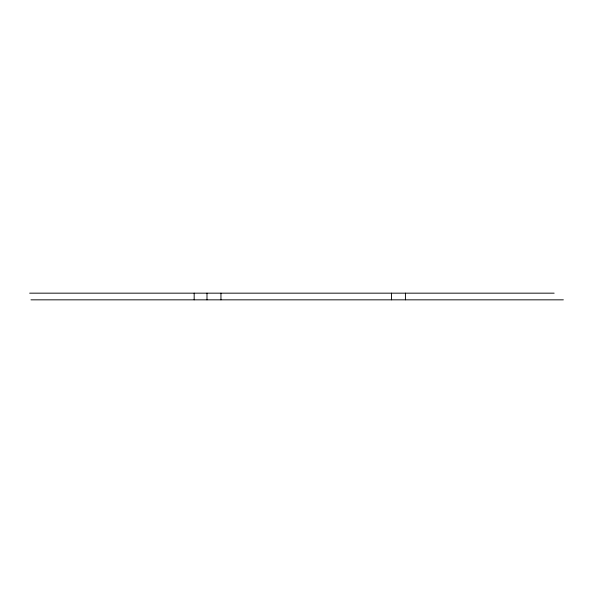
<?xml version="1.0" encoding="UTF-8"?>
<svg xmlns="http://www.w3.org/2000/svg" width="593" height="593" viewBox="0 0 593 593"><rect width="100%" height="100%" fill="white"/><g stroke="black" fill="none" stroke-linecap="round" stroke-linejoin="round"><path stroke-width="0.89" d="M29.65 293.164L554.151 293.164M30.969 299.836L563.35 299.836M405.427 293.164L405.427 299.836M391.462 293.164L391.462 299.836M220.952 293.164L220.952 299.836M206.987 293.164L206.987 299.836M194.17 293.164L194.17 299.836"/></g></svg>
